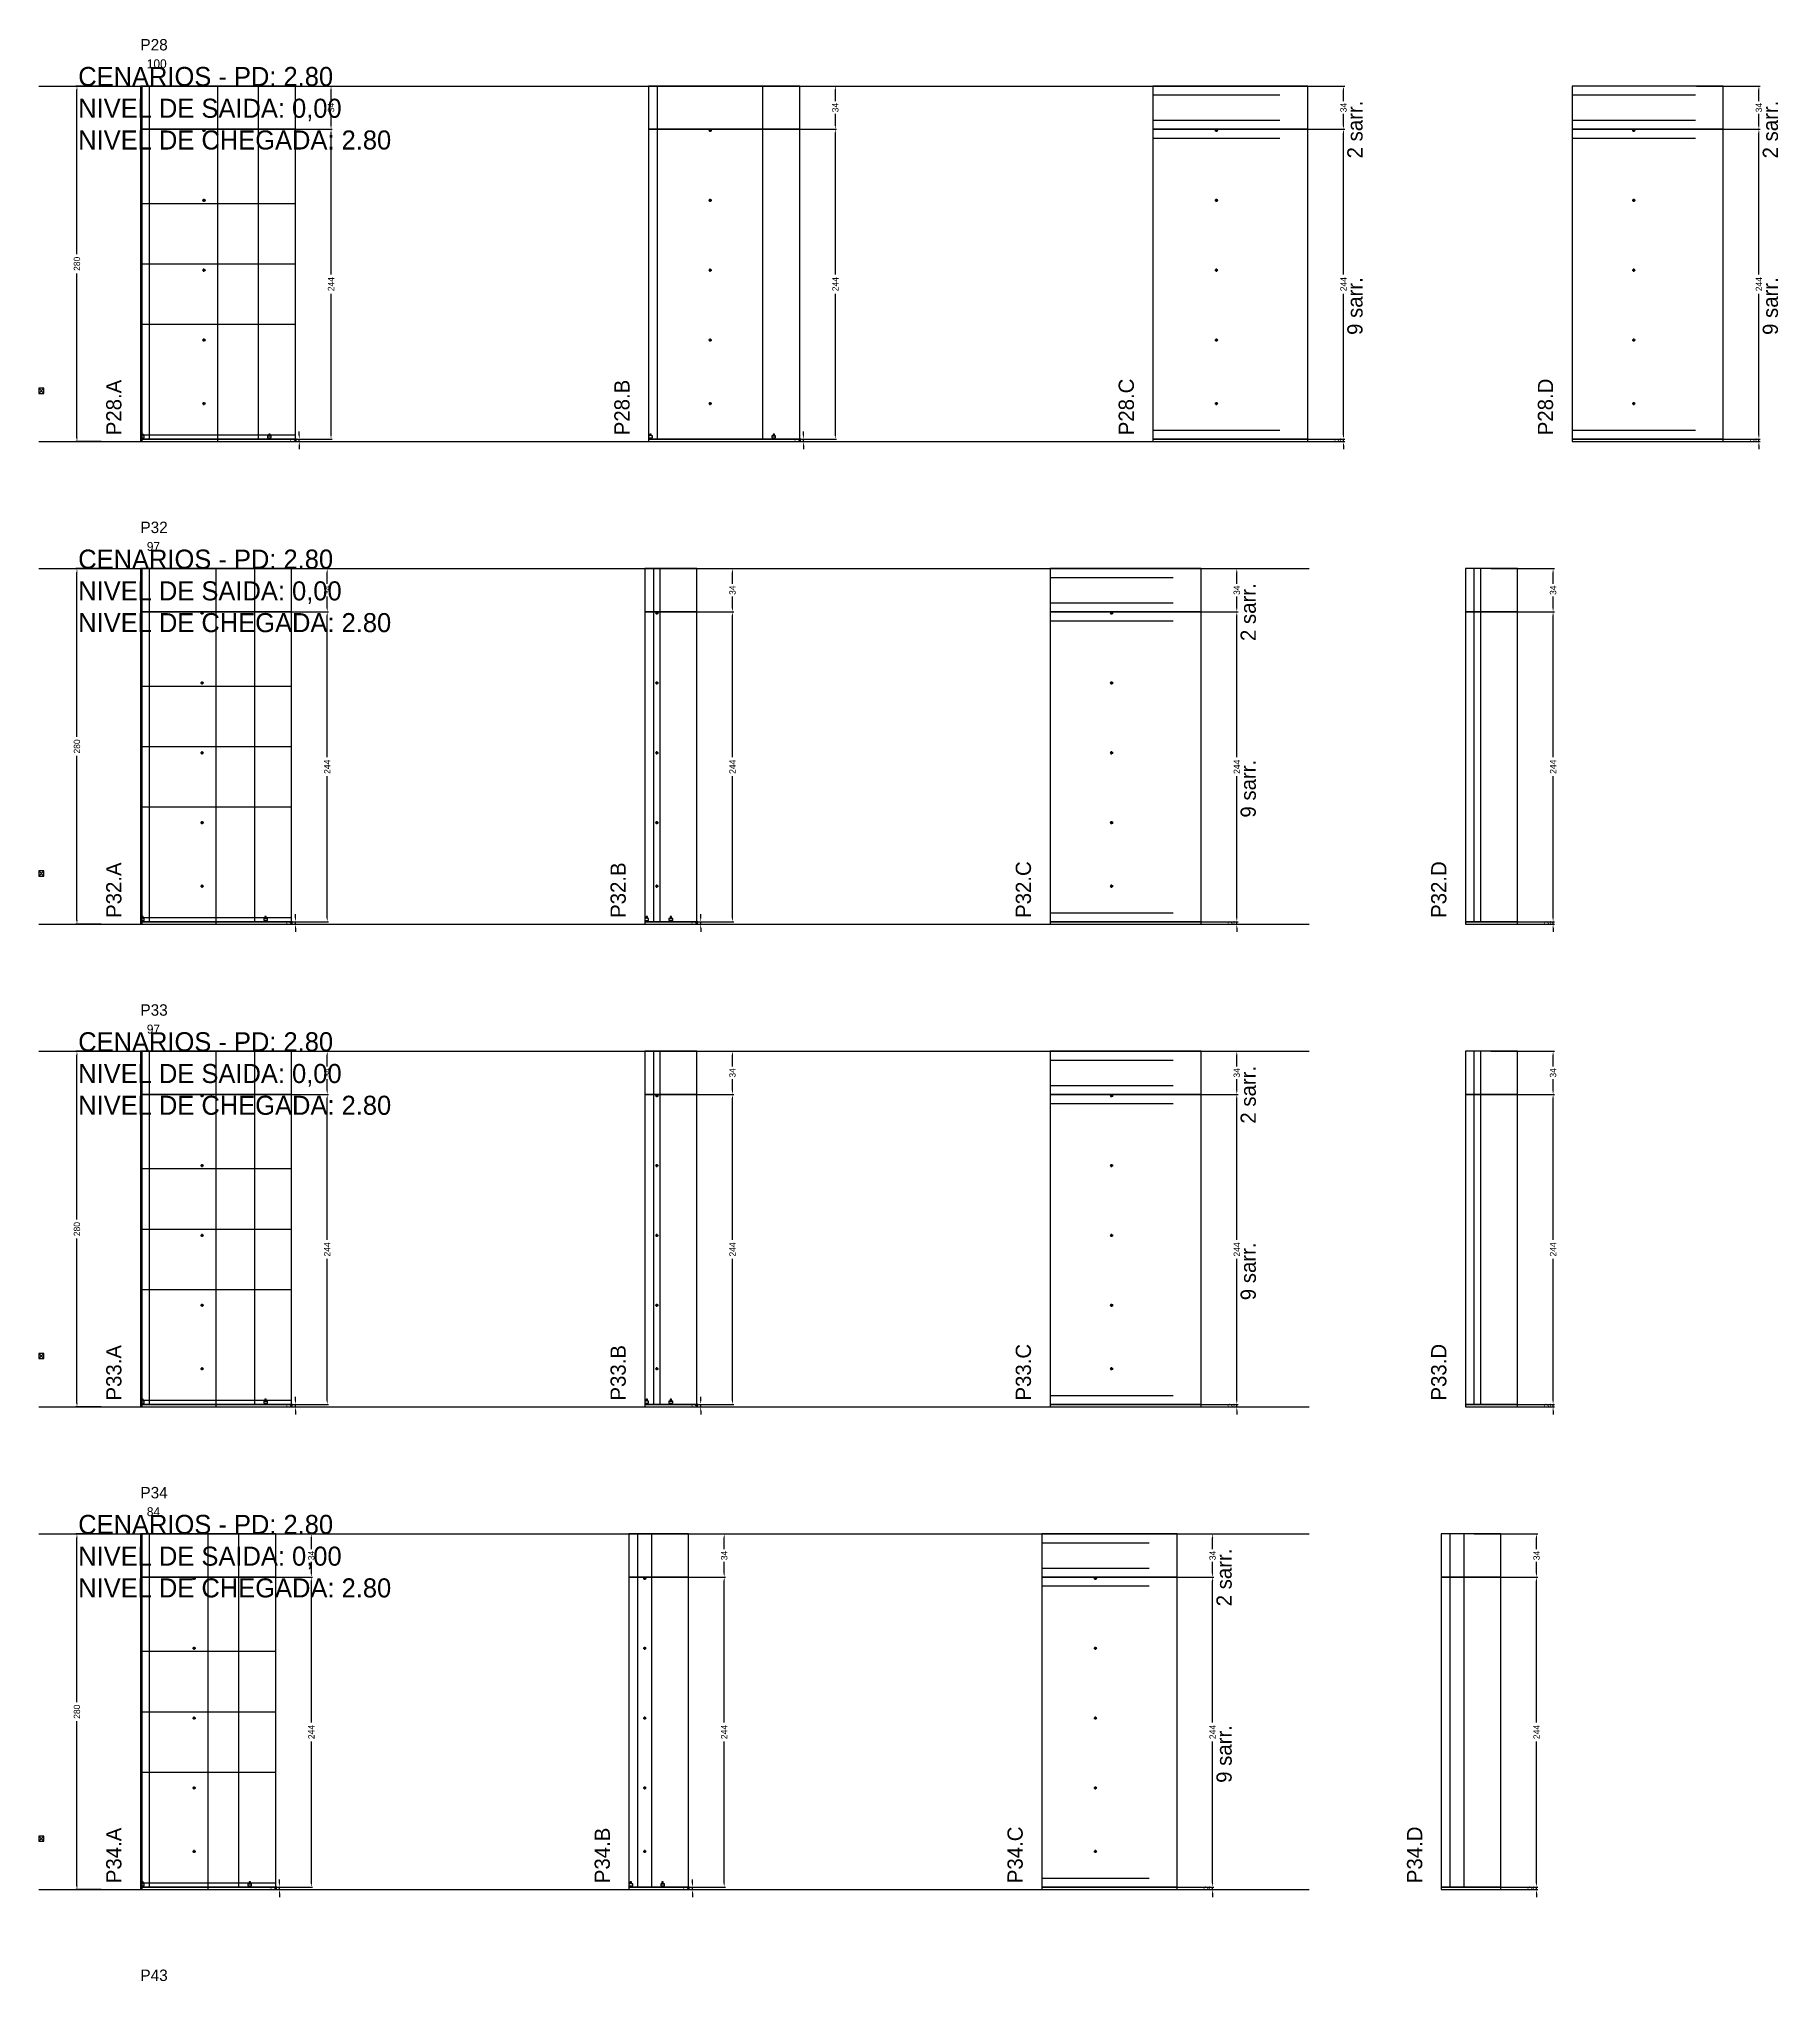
# Model space of a CAD drawing. Header units: centimetres. Extents: x -10500 to 4150, y -6466 to 304.
# Drawn here: x -7000 to -5631, y -4632 to -3103 of the extents above; entities that cross this region are included whole.
import ezdxf

# ---------------------------------------------------------------- set-up
doc = ezdxf.new("R2010")
doc.units = ezdxf.units.CM
doc.linetypes.add('DASHED', pattern=[2, -2])
for name, color, linetype in [('CHAPA', 140, 'Continuous'), ('COTA', 241, 'Continuous'), ('COTAS FURACAO', 16, 'Continuous'), ('Madeira', 30, 'Continuous'), ('MEIO_PONT', 160, 'Continuous'), ('NOMENCLATURA', 7, 'Continuous'), ('Nível', 160, 'Continuous'), ('Painéis', 200, 'Continuous'), ('Perfil Metálico', 150, 'Continuous'), ('SARR_2.2x7', 40, 'Continuous'), ('SARRAFO DE PRESSAO', 200, 'Continuous'), ('texto', 7, 'Continuous'), ('TEXTO_GERAL', 7, 'Continuous')]:
    doc.layers.add(name, color=color, linetype=linetype)
doc.dimstyles.new('PAINEL-NOVA', dxfattribs={"dimtxt": 5, "dimasz": 3, "dimexe": 1, "dimexo": 1, "dimgap": 1, "dimtad": 1, "dimcen": 2.5, "dimazin": 3, "dimtfac": 1, "dimtmove": 0, "dimatfit": 3})

# ---------------------------------------------------------------- blocks, each defined once
blk = doc.blocks.new('_CLOSEDFILLED')
at = {"color": 0, "linetype": 'BYBLOCK'}
blk.add_solid([(-1, 0.16), (0, 0), (-1, -0.16)], dxfattribs=at)
blk = doc.blocks.new('*D209')
for p, q in [((-6951, -3140), (-6971, -3140)), ((-6970, -3272.5), (-6970, -3143)), ((-6970, -3417), (-6970, -3287.5)), ((-6951, -3420), (-6971, -3420))]:
    blk.add_line(p, q)
at = {"layer": 'Defpoints'}
for p in [(-6950, -3140), (-6970, -3420), (-6950, -3420)]:
    blk.add_point(p, dxfattribs=at)
at = {"layer": 'COTA', "xscale": 3, "yscale": 3}
for p, rotation in [((-6970, -3140), 90), ((-6970, -3420), 270)]:
    blk.add_blockref('_CLOSEDFILLED', p, dxfattribs=dict(at, rotation=rotation))
at = {"layer": 'COTA', "insert": (-6970, -3280), "char_height": 5, "attachment_point": 5, "rotation": 90}
blk.add_mtext('280', dxfattribs=at)
blk = doc.blocks.new('MULDURA')
at = {"layer": 'Paineis'}
for p, q in [((0, 0), (4, 4)), ((4, 0), (0, 4))]:
    blk.add_line(p, q, dxfattribs=at)
blk.add_lwpolyline([(0, 0), (4, 0), (4, 4), (0, 4)], close=True, dxfattribs=at)
blk = doc.blocks.new('*D211')
for p, q in [((-6819, -3174), (-6769, -3174)), ((-6770, -3288.5), (-6770, -3177)), ((-6770, -3415), (-6770, -3303.5)), ((-6819, -3418), (-6769, -3418))]:
    blk.add_line(p, q)
at = {"layer": 'Defpoints'}
for p in [(-6820, -3174), (-6820, -3418), (-6770, -3418)]:
    blk.add_point(p, dxfattribs=at)
at = {"layer": 'COTA', "xscale": 3, "yscale": 3}
for p, rotation in [((-6770, -3174), 90), ((-6770, -3418), 270)]:
    blk.add_blockref('_CLOSEDFILLED', p, dxfattribs=dict(at, rotation=rotation))
at = {"layer": 'COTA', "insert": (-6770, -3296), "char_height": 5, "attachment_point": 5, "rotation": 90}
blk.add_mtext('244', dxfattribs=at)
blk = doc.blocks.new('*D212')
for p, q in [((-6819, -3140), (-6769, -3140)), ((-6770, -3152), (-6770, -3143)), ((-6770, -3171), (-6770, -3162)), ((-6819, -3174), (-6769, -3174))]:
    blk.add_line(p, q)
at = {"layer": 'Defpoints'}
for p in [(-6820, -3140), (-6820, -3174), (-6770, -3174)]:
    blk.add_point(p, dxfattribs=at)
at = {"layer": 'COTA', "xscale": 3, "yscale": 3}
for p, rotation in [((-6770, -3140), 90), ((-6770, -3174), 270)]:
    blk.add_blockref('_CLOSEDFILLED', p, dxfattribs=dict(at, rotation=rotation))
at = {"layer": 'COTA', "insert": (-6770, -3157), "char_height": 5, "attachment_point": 5, "rotation": 90}
blk.add_mtext('34', dxfattribs=at)
blk = doc.blocks.new('SLIPTEE')
at = {"layer": 'Paineis'}
blk.add_lwpolyline([(0, 0), (3, 0), (3, 1.5), (2, 1.5), (2, 3), (1, 3), (1, 1.5), (0, 1.5)], close=True, dxfattribs=at)
blk = doc.blocks.new('SLIPTDD')
at = {"layer": 'Paineis'}
blk.add_line((0, 1.5), (3, 1.5), dxfattribs=at)
blk.add_lwpolyline([(0, 0), (3, 0), (3, 1.5), (2, 1.5), (2, 3), (1, 3), (1, 1.5), (0, 1.5)], close=True, dxfattribs=at)
blk = doc.blocks.new('furacao')
at = {"layer": 'COTAS FURACAO'}
for p, q in [((-1.2, 0), (1.2, 0)), ((0, -1.2), (0, 1.2))]:
    blk.add_line(p, q, dxfattribs=at)
blk.add_circle((0, 0), 0.8, dxfattribs=at)
blk = doc.blocks.new('*D214')
for p, q in [((-6422, -3174), (-6372, -3174)), ((-6373, -3288.5), (-6373, -3177)), ((-6373, -3415), (-6373, -3303.5)), ((-6422, -3418), (-6372, -3418))]:
    blk.add_line(p, q)
at = {"layer": 'Defpoints'}
for p in [(-6423, -3174), (-6423, -3418), (-6373, -3418)]:
    blk.add_point(p, dxfattribs=at)
at = {"layer": 'COTA', "xscale": 3, "yscale": 3}
for p, rotation in [((-6373, -3174), 90), ((-6373, -3418), 270)]:
    blk.add_blockref('_CLOSEDFILLED', p, dxfattribs=dict(at, rotation=rotation))
at = {"layer": 'COTA', "insert": (-6373, -3296), "char_height": 5, "attachment_point": 5, "rotation": 90}
blk.add_mtext('244', dxfattribs=at)
blk = doc.blocks.new('*D215')
for p, q in [((-6422, -3140), (-6372, -3140)), ((-6373, -3152), (-6373, -3143)), ((-6373, -3171), (-6373, -3162)), ((-6422, -3174), (-6372, -3174))]:
    blk.add_line(p, q)
at = {"layer": 'Defpoints'}
for p in [(-6423, -3140), (-6423, -3174), (-6373, -3174)]:
    blk.add_point(p, dxfattribs=at)
at = {"layer": 'COTA', "xscale": 3, "yscale": 3}
for p, rotation in [((-6373, -3140), 90), ((-6373, -3174), 270)]:
    blk.add_blockref('_CLOSEDFILLED', p, dxfattribs=dict(at, rotation=rotation))
at = {"layer": 'COTA', "insert": (-6373, -3157), "char_height": 5, "attachment_point": 5, "rotation": 90}
blk.add_mtext('34', dxfattribs=at)
blk = doc.blocks.new('*D217')
for p, q in [((-6022, -3174), (-5972, -3174)), ((-5973, -3288.5), (-5973, -3177)), ((-5973, -3415), (-5973, -3303.5)), ((-6022, -3418), (-5972, -3418))]:
    blk.add_line(p, q)
at = {"layer": 'Defpoints'}
for p in [(-6023, -3174), (-6023, -3418), (-5973, -3418)]:
    blk.add_point(p, dxfattribs=at)
at = {"layer": 'COTA', "xscale": 3, "yscale": 3}
for p, rotation in [((-5973, -3174), 90), ((-5973, -3418), 270)]:
    blk.add_blockref('_CLOSEDFILLED', p, dxfattribs=dict(at, rotation=rotation))
at = {"layer": 'COTA', "insert": (-5973, -3296), "char_height": 5, "attachment_point": 5, "rotation": 90}
blk.add_mtext('244', dxfattribs=at)
blk = doc.blocks.new('*D218')
for p, q in [((-6022, -3140), (-5972, -3140)), ((-5973, -3152), (-5973, -3143)), ((-5973, -3171), (-5973, -3162)), ((-6022, -3174), (-5972, -3174))]:
    blk.add_line(p, q)
at = {"layer": 'Defpoints'}
for p in [(-6023, -3140), (-6023, -3174), (-5973, -3174)]:
    blk.add_point(p, dxfattribs=at)
at = {"layer": 'COTA', "xscale": 3, "yscale": 3}
for p, rotation in [((-5973, -3140), 90), ((-5973, -3174), 270)]:
    blk.add_blockref('_CLOSEDFILLED', p, dxfattribs=dict(at, rotation=rotation))
at = {"layer": 'COTA', "insert": (-5973, -3157), "char_height": 5, "attachment_point": 5, "rotation": 90}
blk.add_mtext('34', dxfattribs=at)
blk = doc.blocks.new('*D220')
for p, q in [((-5695, -3174), (-5645, -3174)), ((-5646, -3288.5), (-5646, -3177)), ((-5646, -3415), (-5646, -3303.5)), ((-5695, -3418), (-5645, -3418))]:
    blk.add_line(p, q)
at = {"layer": 'Defpoints'}
for p in [(-5696, -3174), (-5696, -3418), (-5646, -3418)]:
    blk.add_point(p, dxfattribs=at)
at = {"layer": 'COTA', "xscale": 3, "yscale": 3}
for p, rotation in [((-5646, -3174), 90), ((-5646, -3418), 270)]:
    blk.add_blockref('_CLOSEDFILLED', p, dxfattribs=dict(at, rotation=rotation))
at = {"layer": 'COTA', "insert": (-5646, -3296), "char_height": 5, "attachment_point": 5, "rotation": 90}
blk.add_mtext('244', dxfattribs=at)
blk = doc.blocks.new('*D221')
for p, q in [((-5695, -3140), (-5645, -3140)), ((-5646, -3152), (-5646, -3143)), ((-5646, -3171), (-5646, -3162)), ((-5695, -3174), (-5645, -3174))]:
    blk.add_line(p, q)
at = {"layer": 'Defpoints'}
for p in [(-5696, -3140), (-5696, -3174), (-5646, -3174)]:
    blk.add_point(p, dxfattribs=at)
at = {"layer": 'COTA', "xscale": 3, "yscale": 3}
for p, rotation in [((-5646, -3140), 90), ((-5646, -3174), 270)]:
    blk.add_blockref('_CLOSEDFILLED', p, dxfattribs=dict(at, rotation=rotation))
at = {"layer": 'COTA', "insert": (-5646, -3157), "char_height": 5, "attachment_point": 5, "rotation": 90}
blk.add_mtext('34', dxfattribs=at)
blk = doc.blocks.new('*D235')
for p, q in [((-6951, -3520), (-6971, -3520)), ((-6970, -3652.5), (-6970, -3523)), ((-6970, -3797), (-6970, -3667.5)), ((-6951, -3800), (-6971, -3800))]:
    blk.add_line(p, q)
at = {"layer": 'Defpoints'}
for p in [(-6950, -3520), (-6970, -3800), (-6950, -3800)]:
    blk.add_point(p, dxfattribs=at)
at = {"layer": 'COTA', "xscale": 3, "yscale": 3}
for p, rotation in [((-6970, -3520), 90), ((-6970, -3800), 270)]:
    blk.add_blockref('_CLOSEDFILLED', p, dxfattribs=dict(at, rotation=rotation))
at = {"layer": 'COTA', "insert": (-6970, -3660), "char_height": 5, "attachment_point": 5, "rotation": 90}
blk.add_mtext('280', dxfattribs=at)
blk = doc.blocks.new('*D237')
for p, q in [((-6822, -3554), (-6772, -3554)), ((-6773, -3668.5), (-6773, -3557)), ((-6773, -3795), (-6773, -3683.5)), ((-6822, -3798), (-6772, -3798))]:
    blk.add_line(p, q)
at = {"layer": 'Defpoints'}
for p in [(-6823, -3554), (-6823, -3798), (-6773, -3798)]:
    blk.add_point(p, dxfattribs=at)
at = {"layer": 'COTA', "xscale": 3, "yscale": 3}
for p, rotation in [((-6773, -3554), 90), ((-6773, -3798), 270)]:
    blk.add_blockref('_CLOSEDFILLED', p, dxfattribs=dict(at, rotation=rotation))
at = {"layer": 'COTA', "insert": (-6773, -3676), "char_height": 5, "attachment_point": 5, "rotation": 90}
blk.add_mtext('244', dxfattribs=at)
blk = doc.blocks.new('*D238')
for p, q in [((-6822, -3520), (-6772, -3520)), ((-6773, -3532), (-6773, -3523)), ((-6773, -3551), (-6773, -3542)), ((-6822, -3554), (-6772, -3554))]:
    blk.add_line(p, q)
at = {"layer": 'Defpoints'}
for p in [(-6823, -3520), (-6823, -3554), (-6773, -3554)]:
    blk.add_point(p, dxfattribs=at)
at = {"layer": 'COTA', "xscale": 3, "yscale": 3}
for p, rotation in [((-6773, -3520), 90), ((-6773, -3554), 270)]:
    blk.add_blockref('_CLOSEDFILLED', p, dxfattribs=dict(at, rotation=rotation))
at = {"layer": 'COTA', "insert": (-6773, -3537), "char_height": 5, "attachment_point": 5, "rotation": 90}
blk.add_mtext('34', dxfattribs=at)
blk = doc.blocks.new('*D240')
for p, q in [((-6503, -3554), (-6453, -3554)), ((-6454, -3668.5), (-6454, -3557)), ((-6454, -3795), (-6454, -3683.5)), ((-6503, -3798), (-6453, -3798))]:
    blk.add_line(p, q)
at = {"layer": 'Defpoints'}
for p in [(-6504, -3554), (-6504, -3798), (-6454, -3798)]:
    blk.add_point(p, dxfattribs=at)
at = {"layer": 'COTA', "xscale": 3, "yscale": 3}
for p, rotation in [((-6454, -3554), 90), ((-6454, -3798), 270)]:
    blk.add_blockref('_CLOSEDFILLED', p, dxfattribs=dict(at, rotation=rotation))
at = {"layer": 'COTA', "insert": (-6454, -3676), "char_height": 5, "attachment_point": 5, "rotation": 90}
blk.add_mtext('244', dxfattribs=at)
blk = doc.blocks.new('*D241')
for p, q in [((-6503, -3520), (-6453, -3520)), ((-6454, -3532), (-6454, -3523)), ((-6454, -3551), (-6454, -3542)), ((-6503, -3554), (-6453, -3554))]:
    blk.add_line(p, q)
at = {"layer": 'Defpoints'}
for p in [(-6504, -3520), (-6504, -3554), (-6454, -3554)]:
    blk.add_point(p, dxfattribs=at)
at = {"layer": 'COTA', "xscale": 3, "yscale": 3}
for p, rotation in [((-6454, -3520), 90), ((-6454, -3554), 270)]:
    blk.add_blockref('_CLOSEDFILLED', p, dxfattribs=dict(at, rotation=rotation))
at = {"layer": 'COTA', "insert": (-6454, -3537), "char_height": 5, "attachment_point": 5, "rotation": 90}
blk.add_mtext('34', dxfattribs=at)
blk = doc.blocks.new('*D243')
for p, q in [((-6106, -3554), (-6056, -3554)), ((-6057, -3668.5), (-6057, -3557)), ((-6057, -3795), (-6057, -3683.5)), ((-6106, -3798), (-6056, -3798))]:
    blk.add_line(p, q)
at = {"layer": 'Defpoints'}
for p in [(-6107, -3554), (-6107, -3798), (-6057, -3798)]:
    blk.add_point(p, dxfattribs=at)
at = {"layer": 'COTA', "xscale": 3, "yscale": 3}
for p, rotation in [((-6057, -3554), 90), ((-6057, -3798), 270)]:
    blk.add_blockref('_CLOSEDFILLED', p, dxfattribs=dict(at, rotation=rotation))
at = {"layer": 'COTA', "insert": (-6057, -3676), "char_height": 5, "attachment_point": 5, "rotation": 90}
blk.add_mtext('244', dxfattribs=at)
blk = doc.blocks.new('*D244')
for p, q in [((-6106, -3520), (-6056, -3520)), ((-6057, -3532), (-6057, -3523)), ((-6057, -3551), (-6057, -3542)), ((-6106, -3554), (-6056, -3554))]:
    blk.add_line(p, q)
at = {"layer": 'Defpoints'}
for p in [(-6107, -3520), (-6107, -3554), (-6057, -3554)]:
    blk.add_point(p, dxfattribs=at)
at = {"layer": 'COTA', "xscale": 3, "yscale": 3}
for p, rotation in [((-6057, -3520), 90), ((-6057, -3554), 270)]:
    blk.add_blockref('_CLOSEDFILLED', p, dxfattribs=dict(at, rotation=rotation))
at = {"layer": 'COTA', "insert": (-6057, -3537), "char_height": 5, "attachment_point": 5, "rotation": 90}
blk.add_mtext('34', dxfattribs=at)
blk = doc.blocks.new('*D246')
for p, q in [((-5857, -3554), (-5807, -3554)), ((-5808, -3668.5), (-5808, -3557)), ((-5808, -3795), (-5808, -3683.5)), ((-5857, -3798), (-5807, -3798))]:
    blk.add_line(p, q)
at = {"layer": 'Defpoints'}
for p in [(-5858, -3554), (-5858, -3798), (-5808, -3798)]:
    blk.add_point(p, dxfattribs=at)
at = {"layer": 'COTA', "xscale": 3, "yscale": 3}
for p, rotation in [((-5808, -3554), 90), ((-5808, -3798), 270)]:
    blk.add_blockref('_CLOSEDFILLED', p, dxfattribs=dict(at, rotation=rotation))
at = {"layer": 'COTA', "insert": (-5808, -3676), "char_height": 5, "attachment_point": 5, "rotation": 90}
blk.add_mtext('244', dxfattribs=at)
blk = doc.blocks.new('*D247')
for p, q in [((-5857, -3520), (-5807, -3520)), ((-5808, -3532), (-5808, -3523)), ((-5808, -3551), (-5808, -3542)), ((-5857, -3554), (-5807, -3554))]:
    blk.add_line(p, q)
at = {"layer": 'Defpoints'}
for p in [(-5858, -3520), (-5858, -3554), (-5808, -3554)]:
    blk.add_point(p, dxfattribs=at)
at = {"layer": 'COTA', "xscale": 3, "yscale": 3}
for p, rotation in [((-5808, -3520), 90), ((-5808, -3554), 270)]:
    blk.add_blockref('_CLOSEDFILLED', p, dxfattribs=dict(at, rotation=rotation))
at = {"layer": 'COTA', "insert": (-5808, -3537), "char_height": 5, "attachment_point": 5, "rotation": 90}
blk.add_mtext('34', dxfattribs=at)
blk = doc.blocks.new('*D261')
for p, q in [((-6951, -3900), (-6971, -3900)), ((-6970, -4032.5), (-6970, -3903)), ((-6970, -4177), (-6970, -4047.5)), ((-6951, -4180), (-6971, -4180))]:
    blk.add_line(p, q)
at = {"layer": 'Defpoints'}
for p in [(-6950, -3900), (-6970, -4180), (-6950, -4180)]:
    blk.add_point(p, dxfattribs=at)
at = {"layer": 'COTA', "xscale": 3, "yscale": 3}
for p, rotation in [((-6970, -3900), 90), ((-6970, -4180), 270)]:
    blk.add_blockref('_CLOSEDFILLED', p, dxfattribs=dict(at, rotation=rotation))
at = {"layer": 'COTA', "insert": (-6970, -4040), "char_height": 5, "attachment_point": 5, "rotation": 90}
blk.add_mtext('280', dxfattribs=at)
blk = doc.blocks.new('*D263')
for p, q in [((-6822, -3934), (-6772, -3934)), ((-6773, -4048.5), (-6773, -3937)), ((-6773, -4175), (-6773, -4063.5)), ((-6822, -4178), (-6772, -4178))]:
    blk.add_line(p, q)
at = {"layer": 'Defpoints'}
for p in [(-6823, -3934), (-6823, -4178), (-6773, -4178)]:
    blk.add_point(p, dxfattribs=at)
at = {"layer": 'COTA', "xscale": 3, "yscale": 3}
for p, rotation in [((-6773, -3934), 90), ((-6773, -4178), 270)]:
    blk.add_blockref('_CLOSEDFILLED', p, dxfattribs=dict(at, rotation=rotation))
at = {"layer": 'COTA', "insert": (-6773, -4056), "char_height": 5, "attachment_point": 5, "rotation": 90}
blk.add_mtext('244', dxfattribs=at)
blk = doc.blocks.new('*D264')
for p, q in [((-6822, -3900), (-6772, -3900)), ((-6773, -3912), (-6773, -3903)), ((-6773, -3931), (-6773, -3922)), ((-6822, -3934), (-6772, -3934))]:
    blk.add_line(p, q)
at = {"layer": 'Defpoints'}
for p in [(-6823, -3900), (-6823, -3934), (-6773, -3934)]:
    blk.add_point(p, dxfattribs=at)
at = {"layer": 'COTA', "xscale": 3, "yscale": 3}
for p, rotation in [((-6773, -3900), 90), ((-6773, -3934), 270)]:
    blk.add_blockref('_CLOSEDFILLED', p, dxfattribs=dict(at, rotation=rotation))
at = {"layer": 'COTA', "insert": (-6773, -3917), "char_height": 5, "attachment_point": 5, "rotation": 90}
blk.add_mtext('34', dxfattribs=at)
blk = doc.blocks.new('*D266')
for p, q in [((-6503, -3934), (-6453, -3934)), ((-6454, -4048.5), (-6454, -3937)), ((-6454, -4175), (-6454, -4063.5)), ((-6503, -4178), (-6453, -4178))]:
    blk.add_line(p, q)
at = {"layer": 'Defpoints'}
for p in [(-6504, -3934), (-6504, -4178), (-6454, -4178)]:
    blk.add_point(p, dxfattribs=at)
at = {"layer": 'COTA', "xscale": 3, "yscale": 3}
for p, rotation in [((-6454, -3934), 90), ((-6454, -4178), 270)]:
    blk.add_blockref('_CLOSEDFILLED', p, dxfattribs=dict(at, rotation=rotation))
at = {"layer": 'COTA', "insert": (-6454, -4056), "char_height": 5, "attachment_point": 5, "rotation": 90}
blk.add_mtext('244', dxfattribs=at)
blk = doc.blocks.new('*D267')
for p, q in [((-6503, -3900), (-6453, -3900)), ((-6454, -3912), (-6454, -3903)), ((-6454, -3931), (-6454, -3922)), ((-6503, -3934), (-6453, -3934))]:
    blk.add_line(p, q)
at = {"layer": 'Defpoints'}
for p in [(-6504, -3900), (-6504, -3934), (-6454, -3934)]:
    blk.add_point(p, dxfattribs=at)
at = {"layer": 'COTA', "xscale": 3, "yscale": 3}
for p, rotation in [((-6454, -3900), 90), ((-6454, -3934), 270)]:
    blk.add_blockref('_CLOSEDFILLED', p, dxfattribs=dict(at, rotation=rotation))
at = {"layer": 'COTA', "insert": (-6454, -3917), "char_height": 5, "attachment_point": 5, "rotation": 90}
blk.add_mtext('34', dxfattribs=at)
blk = doc.blocks.new('*D269')
for p, q in [((-6106, -3934), (-6056, -3934)), ((-6057, -4048.5), (-6057, -3937)), ((-6057, -4175), (-6057, -4063.5)), ((-6106, -4178), (-6056, -4178))]:
    blk.add_line(p, q)
at = {"layer": 'Defpoints'}
for p in [(-6107, -3934), (-6107, -4178), (-6057, -4178)]:
    blk.add_point(p, dxfattribs=at)
at = {"layer": 'COTA', "xscale": 3, "yscale": 3}
for p, rotation in [((-6057, -3934), 90), ((-6057, -4178), 270)]:
    blk.add_blockref('_CLOSEDFILLED', p, dxfattribs=dict(at, rotation=rotation))
at = {"layer": 'COTA', "insert": (-6057, -4056), "char_height": 5, "attachment_point": 5, "rotation": 90}
blk.add_mtext('244', dxfattribs=at)
blk = doc.blocks.new('*D270')
for p, q in [((-6106, -3900), (-6056, -3900)), ((-6057, -3912), (-6057, -3903)), ((-6057, -3931), (-6057, -3922)), ((-6106, -3934), (-6056, -3934))]:
    blk.add_line(p, q)
at = {"layer": 'Defpoints'}
for p in [(-6107, -3900), (-6107, -3934), (-6057, -3934)]:
    blk.add_point(p, dxfattribs=at)
at = {"layer": 'COTA', "xscale": 3, "yscale": 3}
for p, rotation in [((-6057, -3900), 90), ((-6057, -3934), 270)]:
    blk.add_blockref('_CLOSEDFILLED', p, dxfattribs=dict(at, rotation=rotation))
at = {"layer": 'COTA', "insert": (-6057, -3917), "char_height": 5, "attachment_point": 5, "rotation": 90}
blk.add_mtext('34', dxfattribs=at)
blk = doc.blocks.new('*D272')
for p, q in [((-5857, -3934), (-5807, -3934)), ((-5808, -4048.5), (-5808, -3937)), ((-5808, -4175), (-5808, -4063.5)), ((-5857, -4178), (-5807, -4178))]:
    blk.add_line(p, q)
at = {"layer": 'Defpoints'}
for p in [(-5858, -3934), (-5858, -4178), (-5808, -4178)]:
    blk.add_point(p, dxfattribs=at)
at = {"layer": 'COTA', "xscale": 3, "yscale": 3}
for p, rotation in [((-5808, -3934), 90), ((-5808, -4178), 270)]:
    blk.add_blockref('_CLOSEDFILLED', p, dxfattribs=dict(at, rotation=rotation))
at = {"layer": 'COTA', "insert": (-5808, -4056), "char_height": 5, "attachment_point": 5, "rotation": 90}
blk.add_mtext('244', dxfattribs=at)
blk = doc.blocks.new('*D273')
for p, q in [((-5857, -3900), (-5807, -3900)), ((-5808, -3912), (-5808, -3903)), ((-5808, -3931), (-5808, -3922)), ((-5857, -3934), (-5807, -3934))]:
    blk.add_line(p, q)
at = {"layer": 'Defpoints'}
for p in [(-5858, -3900), (-5858, -3934), (-5808, -3934)]:
    blk.add_point(p, dxfattribs=at)
at = {"layer": 'COTA', "xscale": 3, "yscale": 3}
for p, rotation in [((-5808, -3900), 90), ((-5808, -3934), 270)]:
    blk.add_blockref('_CLOSEDFILLED', p, dxfattribs=dict(at, rotation=rotation))
at = {"layer": 'COTA', "insert": (-5808, -3917), "char_height": 5, "attachment_point": 5, "rotation": 90}
blk.add_mtext('34', dxfattribs=at)
blk = doc.blocks.new('*D287')
for p, q in [((-6951, -4280), (-6971, -4280)), ((-6970, -4412.5), (-6970, -4283)), ((-6970, -4557), (-6970, -4427.5)), ((-6951, -4560), (-6971, -4560))]:
    blk.add_line(p, q)
at = {"layer": 'Defpoints'}
for p in [(-6950, -4280), (-6970, -4560), (-6950, -4560)]:
    blk.add_point(p, dxfattribs=at)
at = {"layer": 'COTA', "xscale": 3, "yscale": 3}
for p, rotation in [((-6970, -4280), 90), ((-6970, -4560), 270)]:
    blk.add_blockref('_CLOSEDFILLED', p, dxfattribs=dict(at, rotation=rotation))
at = {"layer": 'COTA', "insert": (-6970, -4420), "char_height": 5, "attachment_point": 5, "rotation": 90}
blk.add_mtext('280', dxfattribs=at)
blk = doc.blocks.new('*D289')
for p, q in [((-6834.5, -4314), (-6784.5, -4314)), ((-6785.5, -4428.5), (-6785.5, -4317)), ((-6785.5, -4555), (-6785.5, -4443.5)), ((-6834.5, -4558), (-6784.5, -4558))]:
    blk.add_line(p, q)
at = {"layer": 'Defpoints'}
for p in [(-6835.5, -4314), (-6835.5, -4558), (-6785.5, -4558)]:
    blk.add_point(p, dxfattribs=at)
at = {"layer": 'COTA', "xscale": 3, "yscale": 3}
for p, rotation in [((-6785.5, -4314), 90), ((-6785.5, -4558), 270)]:
    blk.add_blockref('_CLOSEDFILLED', p, dxfattribs=dict(at, rotation=rotation))
at = {"layer": 'COTA', "insert": (-6785.5, -4436), "char_height": 5, "attachment_point": 5, "rotation": 90}
blk.add_mtext('244', dxfattribs=at)
blk = doc.blocks.new('*D290')
for p, q in [((-6834.5, -4280), (-6784.5, -4280)), ((-6785.5, -4292), (-6785.5, -4283)), ((-6785.5, -4311), (-6785.5, -4302)), ((-6834.5, -4314), (-6784.5, -4314))]:
    blk.add_line(p, q)
at = {"layer": 'Defpoints'}
for p in [(-6835.5, -4280), (-6835.5, -4314), (-6785.5, -4314)]:
    blk.add_point(p, dxfattribs=at)
at = {"layer": 'COTA', "xscale": 3, "yscale": 3}
for p, rotation in [((-6785.5, -4280), 90), ((-6785.5, -4314), 270)]:
    blk.add_blockref('_CLOSEDFILLED', p, dxfattribs=dict(at, rotation=rotation))
at = {"layer": 'COTA', "insert": (-6785.5, -4297), "char_height": 5, "attachment_point": 5, "rotation": 90}
blk.add_mtext('34', dxfattribs=at)
blk = doc.blocks.new('*D292')
for p, q in [((-6509.5, -4314), (-6459.5, -4314)), ((-6460.5, -4428.5), (-6460.5, -4317)), ((-6460.5, -4555), (-6460.5, -4443.5)), ((-6509.5, -4558), (-6459.5, -4558))]:
    blk.add_line(p, q)
at = {"layer": 'Defpoints'}
for p in [(-6510.5, -4314), (-6510.5, -4558), (-6460.5, -4558)]:
    blk.add_point(p, dxfattribs=at)
at = {"layer": 'COTA', "xscale": 3, "yscale": 3}
for p, rotation in [((-6460.5, -4314), 90), ((-6460.5, -4558), 270)]:
    blk.add_blockref('_CLOSEDFILLED', p, dxfattribs=dict(at, rotation=rotation))
at = {"layer": 'COTA', "insert": (-6460.5, -4436), "char_height": 5, "attachment_point": 5, "rotation": 90}
blk.add_mtext('244', dxfattribs=at)
blk = doc.blocks.new('*D293')
for p, q in [((-6509.5, -4280), (-6459.5, -4280)), ((-6460.5, -4292), (-6460.5, -4283)), ((-6460.5, -4311), (-6460.5, -4302)), ((-6509.5, -4314), (-6459.5, -4314))]:
    blk.add_line(p, q)
at = {"layer": 'Defpoints'}
for p in [(-6510.5, -4280), (-6510.5, -4314), (-6460.5, -4314)]:
    blk.add_point(p, dxfattribs=at)
at = {"layer": 'COTA', "xscale": 3, "yscale": 3}
for p, rotation in [((-6460.5, -4280), 90), ((-6460.5, -4314), 270)]:
    blk.add_blockref('_CLOSEDFILLED', p, dxfattribs=dict(at, rotation=rotation))
at = {"layer": 'COTA', "insert": (-6460.5, -4297), "char_height": 5, "attachment_point": 5, "rotation": 90}
blk.add_mtext('34', dxfattribs=at)
blk = doc.blocks.new('*D295')
for p, q in [((-6125, -4314), (-6075, -4314)), ((-6076, -4428.5), (-6076, -4317)), ((-6076, -4555), (-6076, -4443.5)), ((-6125, -4558), (-6075, -4558))]:
    blk.add_line(p, q)
at = {"layer": 'Defpoints'}
for p in [(-6126, -4314), (-6126, -4558), (-6076, -4558)]:
    blk.add_point(p, dxfattribs=at)
at = {"layer": 'COTA', "xscale": 3, "yscale": 3}
for p, rotation in [((-6076, -4314), 90), ((-6076, -4558), 270)]:
    blk.add_blockref('_CLOSEDFILLED', p, dxfattribs=dict(at, rotation=rotation))
at = {"layer": 'COTA', "insert": (-6076, -4436), "char_height": 5, "attachment_point": 5, "rotation": 90}
blk.add_mtext('244', dxfattribs=at)
blk = doc.blocks.new('*D296')
for p, q in [((-6125, -4280), (-6075, -4280)), ((-6076, -4292), (-6076, -4283)), ((-6076, -4311), (-6076, -4302)), ((-6125, -4314), (-6075, -4314))]:
    blk.add_line(p, q)
at = {"layer": 'Defpoints'}
for p in [(-6126, -4280), (-6126, -4314), (-6076, -4314)]:
    blk.add_point(p, dxfattribs=at)
at = {"layer": 'COTA', "xscale": 3, "yscale": 3}
for p, rotation in [((-6076, -4280), 90), ((-6076, -4314), 270)]:
    blk.add_blockref('_CLOSEDFILLED', p, dxfattribs=dict(at, rotation=rotation))
at = {"layer": 'COTA', "insert": (-6076, -4297), "char_height": 5, "attachment_point": 5, "rotation": 90}
blk.add_mtext('34', dxfattribs=at)
blk = doc.blocks.new('*D298')
for p, q in [((-5870, -4314), (-5820, -4314)), ((-5821, -4428.5), (-5821, -4317)), ((-5821, -4555), (-5821, -4443.5)), ((-5870, -4558), (-5820, -4558))]:
    blk.add_line(p, q)
at = {"layer": 'Defpoints'}
for p in [(-5871, -4314), (-5871, -4558), (-5821, -4558)]:
    blk.add_point(p, dxfattribs=at)
at = {"layer": 'COTA', "xscale": 3, "yscale": 3}
for p, rotation in [((-5821, -4314), 90), ((-5821, -4558), 270)]:
    blk.add_blockref('_CLOSEDFILLED', p, dxfattribs=dict(at, rotation=rotation))
at = {"layer": 'COTA', "insert": (-5821, -4436), "char_height": 5, "attachment_point": 5, "rotation": 90}
blk.add_mtext('244', dxfattribs=at)
blk = doc.blocks.new('*D299')
for p, q in [((-5870, -4280), (-5820, -4280)), ((-5821, -4292), (-5821, -4283)), ((-5821, -4311), (-5821, -4302)), ((-5870, -4314), (-5820, -4314))]:
    blk.add_line(p, q)
at = {"layer": 'Defpoints'}
for p in [(-5871, -4280), (-5871, -4314), (-5821, -4314)]:
    blk.add_point(p, dxfattribs=at)
at = {"layer": 'COTA', "xscale": 3, "yscale": 3}
for p, rotation in [((-5821, -4280), 90), ((-5821, -4314), 270)]:
    blk.add_blockref('_CLOSEDFILLED', p, dxfattribs=dict(at, rotation=rotation))
at = {"layer": 'COTA', "insert": (-5821, -4297), "char_height": 5, "attachment_point": 5, "rotation": 90}
blk.add_mtext('34', dxfattribs=at)

msp = doc.modelspace()

# ---------------------------------------------------------------- linework, layer by layer
at = {"layer": 'CHAPA'}
for points in [[(-6920, -3420), (-6918.8, -3420), (-6918.8, -3140), (-6920, -3140)], [(-6920, -3800), (-6918.8, -3800), (-6918.8, -3520), (-6920, -3520)], [(-6920, -4180), (-6918.8, -4180), (-6918.8, -3900), (-6920, -3900)], [(-6920, -4560), (-6918.8, -4560), (-6918.8, -4280), (-6920, -4280)]]:
    msp.add_lwpolyline(points, close=True, dxfattribs=at)
at = {"layer": 'Madeira'}
for points in [[(-6920, -3232.4), (-6798, -3232.4)], [(-6920, -3327.6), (-6798, -3327.6)], [(-6920, -3612.4), (-6801, -3612.4)], [(-6920, -3707.6), (-6801, -3707.6)], [(-6920, -3992.4), (-6801, -3992.4)], [(-6920, -4087.6), (-6801, -4087.6)], [(-6920, -4372.4), (-6813.5, -4372.4)], [(-6920, -4467.6), (-6813.5, -4467.6)]]:
    msp.add_lwpolyline(points, dxfattribs=at)
at = {"layer": 'MEIO_PONT'}
for points in [[(-6920, -3280), (-6798, -3280)], [(-6920, -3660), (-6801, -3660)], [(-6920, -4040), (-6801, -4040)], [(-6920, -4420), (-6813.5, -4420)]]:
    msp.add_lwpolyline(points, dxfattribs=at)
at = {"layer": 'Nível', "linetype": 'DASHED'}
for points in [[(-7000, -3140), (-6000, -3140)], [(-7000, -3420), (-6000, -3420)], [(-7000, -3520), (-6000, -3520)], [(-7000, -3800), (-6000, -3800)], [(-7000, -3900), (-6000, -3900)], [(-7000, -4180), (-6000, -4180)], [(-7000, -4280), (-6000, -4280)], [(-7000, -4560), (-6000, -4560)]]:
    msp.add_lwpolyline(points, dxfattribs=at)
at = {"layer": 'Painéis'}
for points in [[(-6920, -3174), (-6798, -3174), (-6798, -3140), (-6920, -3140)], [(-6920, -3420), (-6798, -3420), (-6798, -3140), (-6920, -3140)], [(-6520, -3174), (-6401, -3174), (-6401, -3140), (-6520, -3140)], [(-6123, -3174), (-6001, -3174), (-6001, -3140), (-6123, -3140)], [(-5793, -3174), (-5674, -3174), (-5674, -3140), (-5793, -3140)], [(-6920, -3418), (-6798, -3418), (-6798, -3174), (-6920, -3174)], [(-6520, -3418), (-6401, -3418), (-6401, -3174), (-6520, -3174)], [(-6123, -3418), (-6001, -3418), (-6001, -3174), (-6123, -3174)], [(-5793, -3418), (-5674, -3418), (-5674, -3174), (-5793, -3174)], [(-6920, -3420), (-6798, -3420), (-6798, -3418), (-6920, -3418)], [(-6520, -3420), (-6401, -3420), (-6401, -3418), (-6520, -3418)], [(-6123, -3420), (-6001, -3420), (-6001, -3418), (-6123, -3418)], [(-5793, -3420), (-5674, -3420), (-5674, -3418), (-5793, -3418)], [(-6920, -3554), (-6801, -3554), (-6801, -3520), (-6920, -3520)], [(-6920, -3800), (-6801, -3800), (-6801, -3520), (-6920, -3520)], [(-6523, -3554), (-6482, -3554), (-6482, -3520), (-6523, -3520)], [(-6204, -3554), (-6085, -3554), (-6085, -3520), (-6204, -3520)], [(-5877, -3554), (-5836, -3554), (-5836, -3520), (-5877, -3520)], [(-6920, -3798), (-6801, -3798), (-6801, -3554), (-6920, -3554)], [(-6523, -3798), (-6482, -3798), (-6482, -3554), (-6523, -3554)], [(-6204, -3798), (-6085, -3798), (-6085, -3554), (-6204, -3554)], [(-5877, -3798), (-5836, -3798), (-5836, -3554), (-5877, -3554)], [(-6920, -3800), (-6801, -3800), (-6801, -3798), (-6920, -3798)], [(-6523, -3800), (-6482, -3800), (-6482, -3798), (-6523, -3798)], [(-6204, -3800), (-6085, -3800), (-6085, -3798), (-6204, -3798)], [(-5877, -3800), (-5836, -3800), (-5836, -3798), (-5877, -3798)], [(-6920, -3934), (-6801, -3934), (-6801, -3900), (-6920, -3900)], [(-6920, -4180), (-6801, -4180), (-6801, -3900), (-6920, -3900)], [(-6523, -3934), (-6482, -3934), (-6482, -3900), (-6523, -3900)], [(-6204, -3934), (-6085, -3934), (-6085, -3900), (-6204, -3900)], [(-5877, -3934), (-5836, -3934), (-5836, -3900), (-5877, -3900)], [(-6920, -4178), (-6801, -4178), (-6801, -3934), (-6920, -3934)], [(-6523, -4178), (-6482, -4178), (-6482, -3934), (-6523, -3934)], [(-6204, -4178), (-6085, -4178), (-6085, -3934), (-6204, -3934)], [(-5877, -4178), (-5836, -4178), (-5836, -3934), (-5877, -3934)], [(-6920, -4180), (-6801, -4180), (-6801, -4178), (-6920, -4178)], [(-6523, -4180), (-6482, -4180), (-6482, -4178), (-6523, -4178)], [(-6204, -4180), (-6085, -4180), (-6085, -4178), (-6204, -4178)], [(-5877, -4180), (-5836, -4180), (-5836, -4178), (-5877, -4178)], [(-6920, -4314), (-6813.5, -4314), (-6813.5, -4280), (-6920, -4280)], [(-6920, -4560), (-6813.5, -4560), (-6813.5, -4280), (-6920, -4280)], [(-6535.5, -4314), (-6488.5, -4314), (-6488.5, -4280), (-6535.5, -4280)], [(-6210.5, -4314), (-6104, -4314), (-6104, -4280), (-6210.5, -4280)], [(-5896, -4314), (-5849, -4314), (-5849, -4280), (-5896, -4280)], [(-6920, -4558), (-6813.5, -4558), (-6813.5, -4314), (-6920, -4314)], [(-6535.5, -4558), (-6488.5, -4558), (-6488.5, -4314), (-6535.5, -4314)], [(-6210.5, -4558), (-6104, -4558), (-6104, -4314), (-6210.5, -4314)], [(-5896, -4558), (-5849, -4558), (-5849, -4314), (-5896, -4314)], [(-6920, -4560), (-6813.5, -4560), (-6813.5, -4558), (-6920, -4558)], [(-6535.5, -4560), (-6488.5, -4560), (-6488.5, -4558), (-6535.5, -4558)], [(-6210.5, -4560), (-6104, -4560), (-6104, -4558), (-6210.5, -4558)], [(-5896, -4560), (-5849, -4560), (-5849, -4558), (-5896, -4558)]]:
    msp.add_lwpolyline(points, close=True, dxfattribs=at)
at = {"layer": 'Perfil Metálico'}
for p, q in [((-6859, -3420), (-6859, -3140)), ((-6860.5, -3800), (-6860.5, -3520)), ((-6860.5, -4180), (-6860.5, -3900)), ((-6866.75, -4560), (-6866.75, -4280))]:
    msp.add_line(p, q, dxfattribs=at)
at = {"layer": 'SARR_2.2x7'}
for points in [[(-6913, -3174), (-6913, -3140)], [(-6827, -3174), (-6827, -3140)], [(-6513, -3174), (-6513, -3140)], [(-6430, -3174), (-6430, -3140)], [(-6123, -3147), (-6023, -3147)], [(-5793, -3147), (-5696, -3147)], [(-6123, -3167), (-6023, -3167)], [(-5793, -3167), (-5696, -3167)], [(-6123, -3181), (-6023, -3181)], [(-5793, -3181), (-5696, -3181)], [(-6123, -3411), (-6023, -3411)], [(-5793, -3411), (-5696, -3411)], [(-6913, -3554), (-6913, -3520)], [(-6830, -3554), (-6830, -3520)], [(-6516, -3554), (-6516, -3520)], [(-6511, -3554), (-6511, -3520)], [(-6204, -3527), (-6107, -3527)], [(-5870, -3554), (-5870, -3520)], [(-5865, -3554), (-5865, -3520)], [(-6204, -3547), (-6107, -3547)], [(-6204, -3561), (-6107, -3561)], [(-6204, -3791), (-6107, -3791)], [(-6913, -3934), (-6913, -3900)], [(-6830, -3934), (-6830, -3900)], [(-6516, -3934), (-6516, -3900)], [(-6511, -3934), (-6511, -3900)], [(-6204, -3907), (-6107, -3907)], [(-5870, -3934), (-5870, -3900)], [(-5865, -3934), (-5865, -3900)], [(-6204, -3927), (-6107, -3927)], [(-6204, -3941), (-6107, -3941)], [(-6204, -4171), (-6107, -4171)], [(-6913, -4314), (-6913, -4280)], [(-6842.5, -4314), (-6842.5, -4280)], [(-6528.5, -4314), (-6528.5, -4280)], [(-6517.5, -4314), (-6517.5, -4280)], [(-5889, -4314), (-5889, -4280)], [(-5878, -4314), (-5878, -4280)], [(-6210.5, -4287), (-6126, -4287)], [(-6210.5, -4307), (-6126, -4307)], [(-6210.5, -4321), (-6126, -4321)], [(-6210.5, -4551), (-6126, -4551)]]:
    msp.add_lwpolyline(points, dxfattribs=at)
at = {"layer": 'SARR_2.2x7', "linetype": 'DASHED'}
for points in [[(-6913, -3418), (-6913, -3174)], [(-6827, -3418), (-6827, -3174)], [(-6513, -3418), (-6513, -3174)], [(-6430, -3418), (-6430, -3174)], [(-6913, -3798), (-6913, -3554)], [(-6830, -3798), (-6830, -3554)], [(-6516, -3798), (-6516, -3554)], [(-6511, -3798), (-6511, -3554)], [(-5870, -3798), (-5870, -3554)], [(-5865, -3798), (-5865, -3554)], [(-6913, -4178), (-6913, -3934)], [(-6830, -4178), (-6830, -3934)], [(-6516, -4178), (-6516, -3934)], [(-6511, -4178), (-6511, -3934)], [(-5870, -4178), (-5870, -3934)], [(-5865, -4178), (-5865, -3934)], [(-6913, -4558), (-6913, -4314)], [(-6842.5, -4558), (-6842.5, -4314)], [(-6528.5, -4558), (-6528.5, -4314)], [(-6517.5, -4558), (-6517.5, -4314)], [(-5889, -4558), (-5889, -4314)], [(-5878, -4558), (-5878, -4314)]]:
    msp.add_lwpolyline(points, dxfattribs=at)
at = {"layer": 'SARRAFO DE PRESSAO'}
for points in [[(-6920, -3420), (-6798, -3420), (-6798, -3415), (-6920, -3415)], [(-6920, -3800), (-6801, -3800), (-6801, -3795), (-6920, -3795)], [(-6920, -4180), (-6801, -4180), (-6801, -4175), (-6920, -4175)], [(-6920, -4560), (-6813.5, -4560), (-6813.5, -4555), (-6920, -4555)]]:
    msp.add_lwpolyline(points, close=True, dxfattribs=at)

# ---------------------------------------------------------------- block references
at = {"layer": 'COTA'}
for name, p in [('furacao', (-6870, -3175)), ('furacao', (-6471.5, -3175)), ('furacao', (-6073, -3175)), ('furacao', (-5744.5, -3175)), ('furacao', (-6870, -3230)), ('furacao', (-6471.5, -3230)), ('furacao', (-6073, -3230)), ('furacao', (-5744.5, -3230)), ('furacao', (-6870, -3285)), ('furacao', (-6471.5, -3285)), ('furacao', (-6073, -3285)), ('furacao', (-5744.5, -3285)), ('furacao', (-6870, -3340)), ('furacao', (-6471.5, -3340)), ('furacao', (-6073, -3340)), ('furacao', (-5744.5, -3340)), ('MULDURA', (-7000, -3382)), ('furacao', (-6870, -3390)), ('furacao', (-6471.5, -3390)), ('furacao', (-6073, -3390)), ('furacao', (-5744.5, -3390)), ('SLIPTEE', (-6920, -3417)), ('SLIPTDD', (-6820, -3417)), ('SLIPTEE', (-6520, -3417)), ('SLIPTDD', (-6423, -3417)), ('furacao', (-6871.5, -3555)), ('furacao', (-6513.5, -3555)), ('furacao', (-6155.5, -3555)), ('furacao', (-6871.5, -3610)), ('furacao', (-6513.5, -3610)), ('furacao', (-6155.5, -3610)), ('furacao', (-6871.5, -3665)), ('furacao', (-6513.5, -3665)), ('furacao', (-6155.5, -3665)), ('furacao', (-6871.5, -3720)), ('furacao', (-6513.5, -3720)), ('furacao', (-6155.5, -3720)), ('MULDURA', (-7000, -3762)), ('furacao', (-6871.5, -3770)), ('furacao', (-6513.5, -3770)), ('furacao', (-6155.5, -3770)), ('SLIPTEE', (-6920, -3797)), ('SLIPTDD', (-6823, -3797)), ('SLIPTEE', (-6523, -3797)), ('SLIPTDD', (-6504, -3797)), ('furacao', (-6871.5, -3935)), ('furacao', (-6513.5, -3935)), ('furacao', (-6155.5, -3935)), ('furacao', (-6871.5, -3990)), ('furacao', (-6513.5, -3990)), ('furacao', (-6155.5, -3990)), ('furacao', (-6871.5, -4045)), ('furacao', (-6513.5, -4045)), ('furacao', (-6155.5, -4045)), ('furacao', (-6871.5, -4100)), ('furacao', (-6513.5, -4100)), ('furacao', (-6155.5, -4100)), ('MULDURA', (-7000, -4142)), ('furacao', (-6871.5, -4150)), ('furacao', (-6513.5, -4150)), ('furacao', (-6155.5, -4150)), ('SLIPTEE', (-6920, -4177)), ('SLIPTDD', (-6823, -4177)), ('SLIPTEE', (-6523, -4177)), ('SLIPTDD', (-6504, -4177)), ('furacao', (-6877.75, -4315)), ('furacao', (-6523, -4315)), ('furacao', (-6168.25, -4315)), ('furacao', (-6877.75, -4370)), ('furacao', (-6523, -4370)), ('furacao', (-6168.25, -4370)), ('furacao', (-6877.75, -4425)), ('furacao', (-6523, -4425)), ('furacao', (-6168.25, -4425)), ('furacao', (-6877.75, -4480)), ('furacao', (-6523, -4480)), ('furacao', (-6168.25, -4480)), ('MULDURA', (-7000, -4522)), ('furacao', (-6877.75, -4530)), ('furacao', (-6523, -4530)), ('furacao', (-6168.25, -4530)), ('SLIPTEE', (-6920, -4557)), ('SLIPTDD', (-6835.5, -4557)), ('SLIPTEE', (-6535.5, -4557)), ('SLIPTDD', (-6510.5, -4557))]:
    msp.add_blockref(name, p, dxfattribs=at)

# ---------------------------------------------------------------- texts
at = {"layer": 'NOMENCLATURA'}
for s, p in [('CENARIOS - PD: 2.80', (-6969, -3140)), ('NIVEL DE SAIDA: 0,00', (-6969, -3165)), ('NIVEL DE CHEGADA: 2.80', (-6969, -3190)), ('CENARIOS - PD: 2.80', (-6969, -3520)), ('NIVEL DE SAIDA: 0,00', (-6969, -3545)), ('NIVEL DE CHEGADA: 2.80', (-6969, -3570)), ('CENARIOS - PD: 2.80', (-6969, -3900)), ('NIVEL DE SAIDA: 0,00', (-6969, -3925)), ('NIVEL DE CHEGADA: 2.80', (-6969, -3950)), ('CENARIOS - PD: 2.80', (-6969, -4280)), ('NIVEL DE SAIDA: 0,00', (-6969, -4305)), ('NIVEL DE CHEGADA: 2.80', (-6969, -4330))]:
    msp.add_text(s, height=15, dxfattribs=at).set_placement(p)
for s, p in [('2 sarr.', (-5958, -3197)), ('2 sarr.', (-5631, -3197)), ('9 sarr.', (-5958, -3336)), ('9 sarr.', (-5631, -3336)), ('P28.A', (-6935, -3415)), ('P28.B', (-6535, -3415)), ('P28.C', (-6138, -3415)), ('P28.D', (-5808, -3415)), ('2 sarr.', (-6042, -3577)), ('9 sarr.', (-6042, -3716)), ('P32.A', (-6935, -3795)), ('P32.B', (-6538, -3795)), ('P32.C', (-6219, -3795)), ('P32.D', (-5892, -3795)), ('2 sarr.', (-6042, -3957)), ('9 sarr.', (-6042, -4096)), ('P33.A', (-6935, -4175)), ('P33.B', (-6538, -4175)), ('P33.C', (-6219, -4175)), ('P33.D', (-5892, -4175)), ('2 sarr.', (-6061, -4337)), ('9 sarr.', (-6061, -4476)), ('P34.A', (-6935, -4555)), ('P34.C', (-6225.5, -4555)), ('P34.D', (-5911, -4555)), ('P34.B', (-6550.5, -4555))]:
    msp.add_text(s, height=12, rotation=90, dxfattribs=at).set_placement(p)
at = {"layer": 'texto'}
for s, p in [('100', (-6915, -3126)), ('97', (-6915, -3506)), ('97', (-6915, -3886)), ('84', (-6915, -4266))]:
    msp.add_text(s, height=7, dxfattribs=at).set_placement(p)
at = {"layer": 'TEXTO_GERAL'}
for s, p in [('P28', (-6920, -3112)), ('P32', (-6920, -3492)), ('P33', (-6920, -3872)), ('P34', (-6920, -4252)), ('P43', (-6920, -4632))]:
    msp.add_text(s, height=9, dxfattribs=at).set_placement(p)

# ---------------------------------------------------------------- dimensions: what is measured, and where the dimension line sits
at = {"layer": 'COTA'}
for base, p1, p2, picture, middle in [((-6970, -3420), (-6950, -3420), (-6950, -3140), '*D209', (-6970, -3280)), ((-6770, -3174), (-6820, -3174), (-6820, -3140), '*D212', (-6770, -3157)), ((-6373, -3174), (-6423, -3174), (-6423, -3140), '*D215', (-6373, -3157)), ((-5973, -3174), (-6023, -3174), (-6023, -3140), '*D218', (-5973, -3157)), ((-5646, -3174), (-5696, -3174), (-5696, -3140), '*D221', (-5646, -3157)), ((-6770, -3418), (-6820, -3418), (-6820, -3174), '*D211', (-6770, -3296)), ((-6373, -3418), (-6423, -3418), (-6423, -3174), '*D214', (-6373, -3296)), ((-5973, -3418), (-6023, -3418), (-6023, -3174), '*D217', (-5973, -3296)), ((-5646, -3418), (-5696, -3418), (-5696, -3174), '*D220', (-5646, -3296)), ((-6970, -3800), (-6950, -3800), (-6950, -3520), '*D235', (-6970, -3660)), ((-6773, -3554), (-6823, -3554), (-6823, -3520), '*D238', (-6773, -3537)), ((-6454, -3554), (-6504, -3554), (-6504, -3520), '*D241', (-6454, -3537)), ((-6057, -3554), (-6107, -3554), (-6107, -3520), '*D244', (-6057, -3537)), ((-5808, -3554), (-5858, -3554), (-5858, -3520), '*D247', (-5808, -3537)), ((-6773, -3798), (-6823, -3798), (-6823, -3554), '*D237', (-6773, -3676)), ((-6454, -3798), (-6504, -3798), (-6504, -3554), '*D240', (-6454, -3676)), ((-6057, -3798), (-6107, -3798), (-6107, -3554), '*D243', (-6057, -3676)), ((-5808, -3798), (-5858, -3798), (-5858, -3554), '*D246', (-5808, -3676)), ((-6970, -4180), (-6950, -4180), (-6950, -3900), '*D261', (-6970, -4040)), ((-6773, -3934), (-6823, -3934), (-6823, -3900), '*D264', (-6773, -3917)), ((-6454, -3934), (-6504, -3934), (-6504, -3900), '*D267', (-6454, -3917)), ((-6057, -3934), (-6107, -3934), (-6107, -3900), '*D270', (-6057, -3917)), ((-5808, -3934), (-5858, -3934), (-5858, -3900), '*D273', (-5808, -3917)), ((-6773, -4178), (-6823, -4178), (-6823, -3934), '*D263', (-6773, -4056)), ((-6454, -4178), (-6504, -4178), (-6504, -3934), '*D266', (-6454, -4056)), ((-6057, -4178), (-6107, -4178), (-6107, -3934), '*D269', (-6057, -4056)), ((-5808, -4178), (-5858, -4178), (-5858, -3934), '*D272', (-5808, -4056)), ((-6970, -4560), (-6950, -4560), (-6950, -4280), '*D287', (-6970, -4420)), ((-6785.5, -4314), (-6835.5, -4314), (-6835.5, -4280), '*D290', (-6785.5, -4297)), ((-6460.5, -4314), (-6510.5, -4314), (-6510.5, -4280), '*D293', (-6460.5, -4297)), ((-6076, -4314), (-6126, -4314), (-6126, -4280), '*D296', (-6076, -4297)), ((-5821, -4314), (-5871, -4314), (-5871, -4280), '*D299', (-5821, -4297)), ((-6785.5, -4558), (-6835.5, -4558), (-6835.5, -4314), '*D289', (-6785.5, -4436)), ((-6460.5, -4558), (-6510.5, -4558), (-6510.5, -4314), '*D292', (-6460.5, -4436)), ((-6076, -4558), (-6126, -4558), (-6126, -4314), '*D295', (-6076, -4436)), ((-5821, -4558), (-5871, -4558), (-5871, -4314), '*D298', (-5821, -4436))]:
    dim = msp.add_linear_dim(base=base, p1=p1, p2=p2, angle=90, dimstyle='PAINEL-NOVA', dxfattribs=at)
    dim.commit()
    dim.dimension.update_dxf_attribs({"geometry": picture, "text_midpoint": middle})
for base, p1, p2 in [((-6795, -3420), (-6820, -3420), (-6820, -3418)), ((-6398, -3420), (-6423, -3420), (-6423, -3418)), ((-5973, -3420), (-6023, -3420), (-6023, -3418)), ((-5646, -3420), (-5696, -3420), (-5696, -3418)), ((-6798, -3800), (-6823, -3800), (-6823, -3798)), ((-6479, -3800), (-6504, -3800), (-6504, -3798)), ((-6057, -3800), (-6107, -3800), (-6107, -3798)), ((-5808, -3800), (-5858, -3800), (-5858, -3798)), ((-6798, -4180), (-6823, -4180), (-6823, -4178)), ((-6479, -4180), (-6504, -4180), (-6504, -4178)), ((-6057, -4180), (-6107, -4180), (-6107, -4178)), ((-5808, -4180), (-5858, -4180), (-5858, -4178)), ((-6810.5, -4560), (-6835.5, -4560), (-6835.5, -4558)), ((-6485.5, -4560), (-6510.5, -4560), (-6510.5, -4558)), ((-6076, -4560), (-6126, -4560), (-6126, -4558)), ((-5821, -4560), (-5871, -4560), (-5871, -4558))]:
    msp.add_linear_dim(base=base, p1=p1, p2=p2, angle=90, dimstyle='PAINEL-NOVA', dxfattribs=at).render()

doc.saveas('drawing.dxf')
